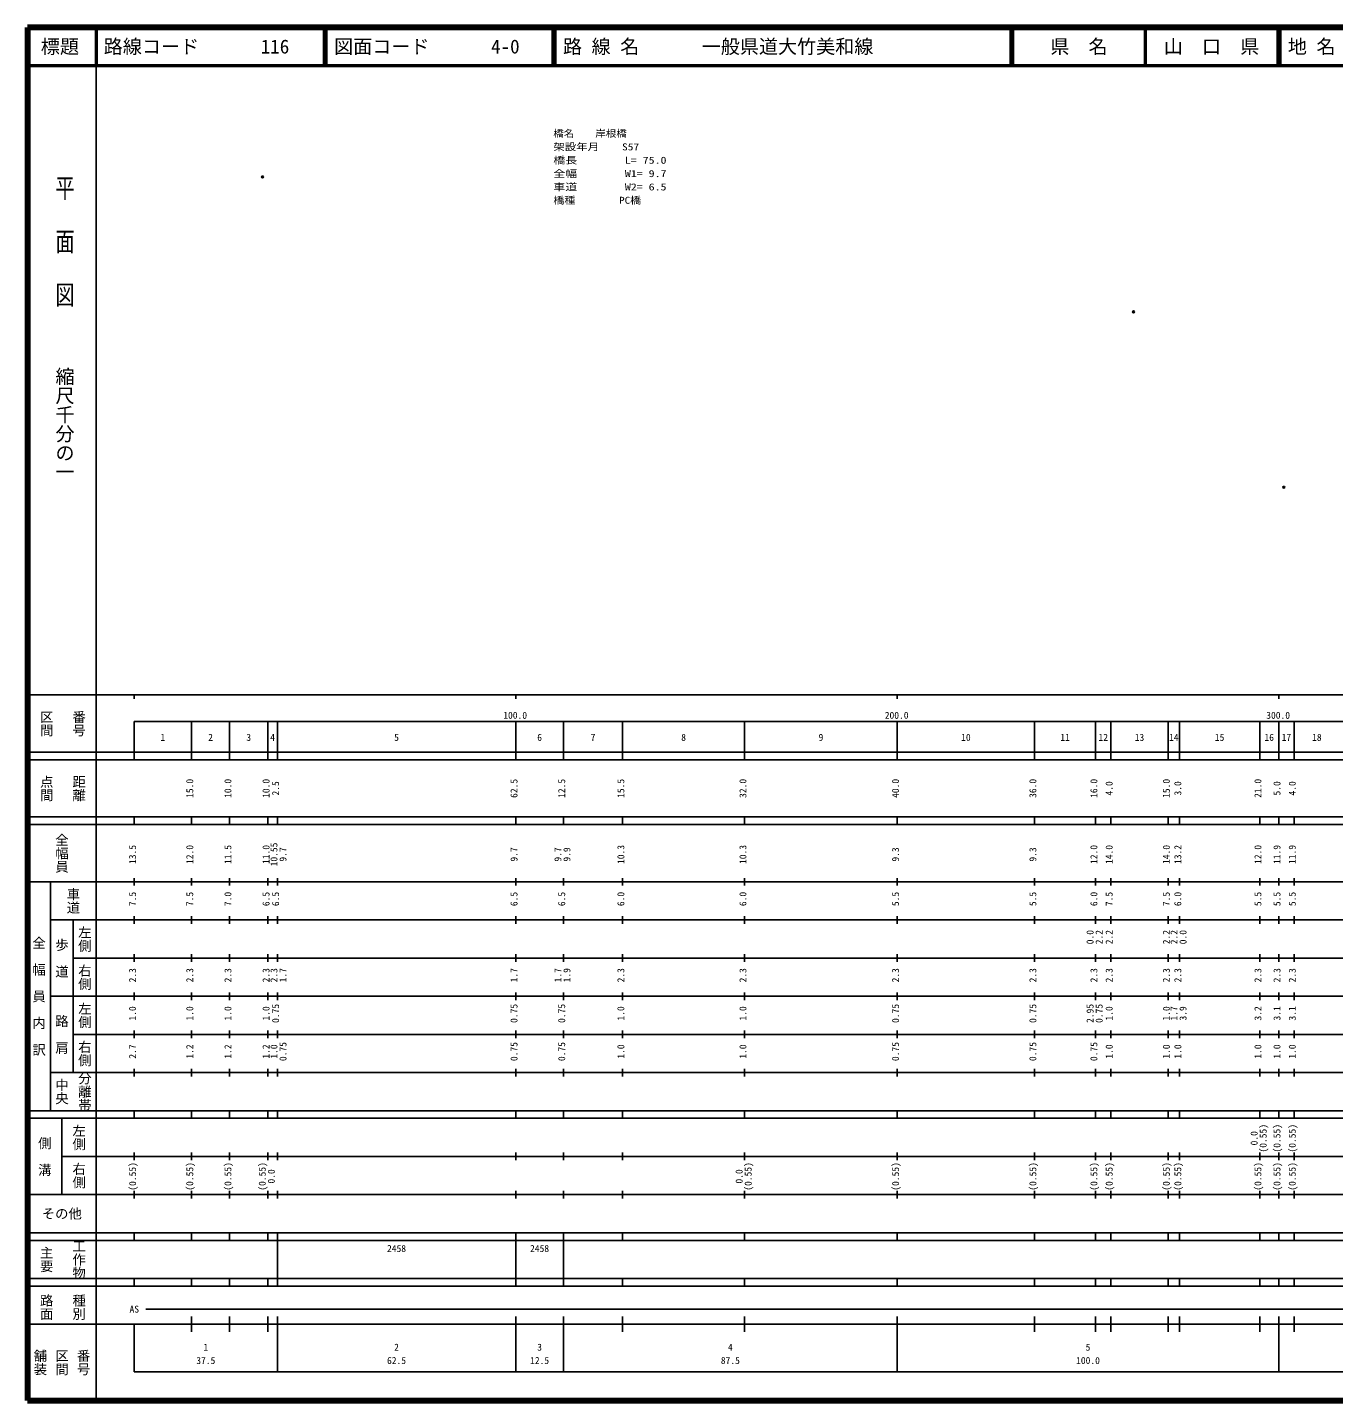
# Model space of a CAD drawing. Units: millimetres on the paper. Extents: x 40 to 680, y 20 to 380.
# Drawn here: x 40 to 382.4, y 20 to 380 of the extents above; entities that cross this region are included whole.
import ezdxf
from ezdxf.enums import TextEntityAlignment as Align

# ---------------------------------------------------------------- set-up
doc = ezdxf.new("R2010")
doc.units = ezdxf.units.MM
doc.header["$PDMODE"] = 32
doc.header["$PDSIZE"] = 0.5
for name, color, linetype in [('M-OTRS', 6, 'Continuous'), ('M-STR-HTXT', 7, 'Continuous'), ('M-TTL-TXT', 7, 'Continuous')]:
    doc.layers.add(name, color=color, linetype=linetype)
for name, color, linetype, lineweight in [('M-TTL', 2, 'Continuous', 140), ('M-TTL-BAND', 7, 'Continuous', 25), ('M-TTL-LINE', 7, 'Continuous', 50)]:
    doc.layers.add(name, color=color, linetype=linetype, lineweight=lineweight)
doc.styles.add('@ＭＳ ゴシック', font='')
doc.styles.add('ＭＳ ゴシック', font='')
doc.styles.get('@ＭＳ ゴシック').set_extended_font_data('@MS Gothic')
doc.styles.get('ＭＳ ゴシック').set_extended_font_data('MS Gothic')

msp = doc.modelspace()

# ---------------------------------------------------------------- linework, layer by layer
at = {"layer": 'M-OTRS'}
for p in [(101.639, 340.801), (329.943, 305.43), (369.311, 259.44)]:
    msp.add_point(p, dxfattribs=at)
at = {"layer": 'M-TTL'}
for p, q in [((40, 380), (40, 20)), ((680, 380), (40, 380)), ((40, 20), (680, 20))]:
    msp.add_line(p, q, dxfattribs=at)
at = {"layer": 'M-TTL-BAND'}
for p, q in [((58, 370), (58, 20)), ((40, 205), (579, 205)), ((68, 205), (68, 204)), ((168, 205), (168, 204)), ((268, 205), (268, 204)), ((368, 205), (368, 204)), ((68, 198), (579, 198)), ((68, 198), (68, 188)), ((83, 188), (83, 198)), ((93, 188), (93, 198)), ((103, 188), (103, 198)), ((105.5, 188), (105.5, 198)), ((168, 188), (168, 198)), ((180.5, 188), (180.5, 198)), ((196, 188), (196, 198)), ((228, 188), (228, 198)), ((268, 188), (268, 198)), ((304, 188), (304, 198)), ((320, 188), (320, 198)), ((324, 188), (324, 198)), ((339, 188), (339, 198)), ((342, 188), (342, 198)), ((363, 188), (363, 198)), ((368, 188), (368, 198)), ((372, 188), (372, 198)), ((40, 190), (579, 190)), ((40, 188), (579, 188)), ((40, 173), (579, 173)), ((68, 171), (68, 173)), ((83, 171), (83, 173)), ((93, 171), (93, 173)), ((103, 171), (103, 173)), ((105.5, 171), (105.5, 173)), ((168, 171), (168, 173)), ((180.5, 171), (180.5, 173)), ((196, 171), (196, 173)), ((228, 171), (228, 173)), ((268, 171), (268, 173)), ((304, 171), (304, 173)), ((320, 171), (320, 173)), ((324, 171), (324, 173)), ((339, 171), (339, 173)), ((342, 171), (342, 173)), ((363, 171), (363, 173)), ((368, 171), (368, 173)), ((372, 171), (372, 173)), ((40, 171), (579, 171)), ((40, 156), (579, 156)), ((46, 96), (46, 156)), ((68, 155), (68, 157)), ((83, 155), (83, 157)), ((93, 155), (93, 157)), ((103, 155), (103, 157)), ((105.5, 155), (105.5, 157)), ((168, 155), (168, 157)), ((180.5, 155), (180.5, 157)), ((196, 155), (196, 157)), ((228, 155), (228, 157)), ((268, 155), (268, 157)), ((304, 155), (304, 157)), ((320, 155), (320, 157)), ((324, 155), (324, 157)), ((339, 155), (339, 157)), ((342, 155), (342, 157)), ((363, 155), (363, 157)), ((368, 155), (368, 157)), ((372, 155), (372, 157)), ((46, 146), (579, 146)), ((52, 146), (52, 106)), ((68, 145), (68, 147)), ((83, 145), (83, 147)), ((93, 145), (93, 147)), ((103, 145), (103, 147)), ((105.5, 145), (105.5, 147)), ((168, 145), (168, 147)), ((180.5, 145), (180.5, 147)), ((196, 145), (196, 147)), ((228, 145), (228, 147)), ((268, 145), (268, 147)), ((304, 145), (304, 147)), ((320, 145), (320, 147)), ((324, 145), (324, 147)), ((339, 145), (339, 147)), ((342, 145), (342, 147)), ((363, 145), (363, 147)), ((368, 145), (368, 147)), ((372, 145), (372, 147)), ((68, 135), (68, 137)), ((83, 135), (83, 137)), ((93, 135), (93, 137)), ((103, 135), (103, 137)), ((105.5, 135), (105.5, 137)), ((168, 135), (168, 137)), ((180.5, 135), (180.5, 137)), ((196, 135), (196, 137)), ((228, 135), (228, 137)), ((268, 135), (268, 137)), ((304, 135), (304, 137)), ((320, 135), (320, 137)), ((324, 135), (324, 137)), ((339, 135), (339, 137)), ((342, 135), (342, 137)), ((363, 135), (363, 137)), ((368, 135), (368, 137)), ((372, 135), (372, 137)), ((52, 136), (579, 136)), ((46, 126), (579, 126)), ((68, 125), (68, 127)), ((83, 125), (83, 127)), ((93, 125), (93, 127)), ((103, 125), (103, 127)), ((105.5, 125), (105.5, 127)), ((168, 125), (168, 127)), ((180.5, 125), (180.5, 127)), ((196, 125), (196, 127)), ((228, 125), (228, 127)), ((268, 125), (268, 127)), ((304, 125), (304, 127)), ((320, 125), (320, 127)), ((324, 125), (324, 127)), ((339, 125), (339, 127)), ((342, 125), (342, 127)), ((363, 125), (363, 127)), ((368, 125), (368, 127)), ((372, 125), (372, 127)), ((52, 116), (579, 116)), ((68, 115), (68, 117)), ((83, 115), (83, 117)), ((93, 115), (93, 117)), ((103, 115), (103, 117)), ((105.5, 115), (105.5, 117)), ((168, 115), (168, 117)), ((180.5, 115), (180.5, 117)), ((196, 115), (196, 117)), ((228, 115), (228, 117)), ((268, 115), (268, 117)), ((304, 115), (304, 117)), ((320, 115), (320, 117)), ((324, 115), (324, 117)), ((339, 115), (339, 117)), ((342, 115), (342, 117)), ((363, 115), (363, 117)), ((368, 115), (368, 117)), ((372, 115), (372, 117)), ((46, 106), (579, 106)), ((68, 105), (68, 107)), ((83, 105), (83, 107)), ((93, 105), (93, 107)), ((103, 105), (103, 107)), ((105.5, 105), (105.5, 107)), ((168, 105), (168, 107)), ((180.5, 105), (180.5, 107)), ((196, 105), (196, 107)), ((228, 105), (228, 107)), ((268, 105), (268, 107)), ((304, 105), (304, 107)), ((320, 105), (320, 107)), ((324, 105), (324, 107)), ((339, 105), (339, 107)), ((342, 105), (342, 107)), ((363, 105), (363, 107)), ((368, 105), (368, 107)), ((372, 105), (372, 107)), ((40, 96), (579, 96)), ((40, 94), (579, 94)), ((49, 94), (49, 74)), ((68, 94), (68, 96)), ((83, 94), (83, 96)), ((93, 94), (93, 96)), ((103, 94), (103, 96)), ((105.5, 94), (105.5, 96)), ((168, 94), (168, 96)), ((180.5, 94), (180.5, 96)), ((196, 94), (196, 96)), ((228, 94), (228, 96)), ((268, 94), (268, 96)), ((304, 94), (304, 96)), ((320, 94), (320, 96)), ((324, 94), (324, 96)), ((339, 94), (339, 96)), ((342, 94), (342, 96)), ((363, 94), (363, 96)), ((368, 94), (368, 96)), ((372, 94), (372, 96)), ((49, 84), (579, 84)), ((68, 83), (68, 85)), ((83, 83), (83, 85)), ((93, 83), (93, 85)), ((103, 83), (103, 85)), ((105.5, 83), (105.5, 85)), ((168, 83), (168, 85)), ((180.5, 83), (180.5, 85)), ((196, 83), (196, 85)), ((228, 83), (228, 85)), ((268, 83), (268, 85)), ((304, 83), (304, 85)), ((320, 83), (320, 85)), ((324, 83), (324, 85)), ((339, 83), (339, 85)), ((342, 83), (342, 85)), ((363, 83), (363, 85)), ((368, 83), (368, 85)), ((372, 83), (372, 85)), ((40, 74), (579, 74)), ((68, 73), (68, 75)), ((83, 73), (83, 75)), ((93, 73), (93, 75)), ((103, 73), (103, 75)), ((105.5, 73), (105.5, 75)), ((168, 73), (168, 75)), ((180.5, 73), (180.5, 75)), ((196, 73), (196, 75)), ((228, 73), (228, 75)), ((268, 73), (268, 75)), ((304, 73), (304, 75)), ((320, 73), (320, 75)), ((324, 73), (324, 75)), ((339, 73), (339, 75)), ((342, 73), (342, 75)), ((363, 73), (363, 75)), ((368, 73), (368, 75)), ((372, 73), (372, 75)), ((40, 64), (579, 64)), ((40, 62), (579, 62)), ((68, 62), (68, 64)), ((83, 62), (83, 64)), ((93, 62), (93, 64)), ((103, 62), (103, 64)), ((105.5, 62), (105.5, 64)), ((105.5, 52), (105.5, 62)), ((168, 62), (168, 64)), ((168, 52), (168, 62)), ((168, 52), (168, 62)), ((180.5, 62), (180.5, 64)), ((180.5, 52), (180.5, 62)), ((196, 62), (196, 64)), ((228, 62), (228, 64)), ((268, 62), (268, 64)), ((304, 62), (304, 64)), ((320, 62), (320, 64)), ((324, 62), (324, 64)), ((339, 62), (339, 64)), ((342, 62), (342, 64)), ((363, 62), (363, 64)), ((368, 62), (368, 64)), ((372, 62), (372, 64)), ((40, 52), (579, 52)), ((68, 50), (68, 52)), ((83, 50), (83, 52)), ((93, 50), (93, 52)), ((103, 50), (103, 52)), ((105.5, 50), (105.5, 52)), ((168, 50), (168, 52)), ((180.5, 50), (180.5, 52)), ((196, 50), (196, 52)), ((228, 50), (228, 52)), ((268, 50), (268, 52)), ((304, 50), (304, 52)), ((320, 50), (320, 52)), ((324, 50), (324, 52)), ((339, 50), (339, 52)), ((342, 50), (342, 52)), ((363, 50), (363, 52)), ((368, 50), (368, 52)), ((372, 50), (372, 52)), ((40, 50), (579, 50)), ((71, 44), (565, 44)), ((40, 40), (579, 40)), ((68, 40), (68, 27.5)), ((83, 38), (83, 42)), ((93, 38), (93, 42)), ((103, 38), (103, 42)), ((105.5, 27.5), (105.5, 42)), ((168, 27.5), (168, 42)), ((180.5, 27.5), (180.5, 42)), ((196, 38), (196, 42)), ((228, 38), (228, 42)), ((268, 27.5), (268, 42)), ((304, 38), (304, 42)), ((320, 38), (320, 42)), ((324, 38), (324, 42)), ((339, 38), (339, 42)), ((342, 38), (342, 42)), ((363, 38), (363, 42)), ((368, 27.5), (368, 42)), ((372, 38), (372, 42)), ((68, 27.5), (579, 27.5))]:
    msp.add_line(p, q, dxfattribs=at)
at = {"layer": 'M-TTL-LINE'}
for p, q in [((58, 380), (58, 370)), ((117.75, 380), (117.75, 370)), ((118.25, 380), (118.25, 370)), ((177.75, 380), (177.75, 370)), ((178.25, 380), (178.25, 370)), ((297.75, 380), (297.75, 370)), ((298.25, 380), (298.25, 370)), ((333, 380), (333, 370)), ((367.75, 380), (367.75, 370)), ((368.25, 380), (368.25, 370)), ((40, 370), (680, 370))]:
    msp.add_line(p, q, dxfattribs=at)

# ---------------------------------------------------------------- texts
at = {"layer": 'M-STR-HTXT', "style": 'ＭＳ ゴシック'}
for s, width, p in [('橋名\u3000\u3000岸根橋', 1.1, (177.85, 350.722)), ('架設年月\u3000\u3000S57', 1.2, (177.85, 347.222)), ('橋長\u3000\u3000\u3000\u3000L= 75.0', 1.25, (177.85, 343.722)), ('全幅\u3000\u3000\u3000\u3000W1= 9.7', 1.25, (177.85, 340.222)), ('車道\u3000\u3000\u3000\u3000W2= 6.5', 1.25, (177.85, 336.722)), ('橋種\u3000\u3000\u3000\u3000PC橋', 1.15, (177.85, 333.222))]:
    msp.add_text(s, height=1.833, dxfattribs=dict(at, width=width)).set_placement(p, align=Align.BOTTOM_LEFT)
at = {"layer": 'M-TTL-BAND', "style": '@ＭＳ ゴシック', "width": 1.4}
msp.add_text('平  面  図', height=3.666, rotation=270, dxfattribs=at).set_placement((49.777, 306.475), align=Align.MIDDLE_RIGHT)
at = {"layer": 'M-TTL-BAND', "style": '@ＭＳ ゴシック'}
msp.add_text('縮尺千分の一', height=3.666, rotation=270, dxfattribs=at).set_placement((49.777, 261.03), align=Align.MIDDLE_RIGHT)
for s, p in [('区間', (45, 197.5)), ('番号', (53.5, 197.5)), ('点間', (45, 180.5)), ('距離', (53.5, 180.5)), ('全幅員', (49, 163.5)), ('車道', (52, 151)), ('左側', (55, 141)), ('全\u3000幅\u3000員\u3000内\u3000訳', (43, 126)), ('歩\u3000道', (49, 136)), ('右側', (55, 131)), ('左側', (55, 121)), ('路\u3000肩', (49, 116)), ('右側', (55, 111)), ('分離帯', (55, 101)), ('中央', (49, 101)), ('左側', (53.5, 89)), ('側\u3000溝', (44.5, 84)), ('右側', (53.5, 79)), ('工作物', (53.5, 57)), ('主要', (45, 57)), ('路面', (45, 44.5)), ('種別', (53.5, 44.5)), ('舗装', (43.333, 30)), ('区間', (49, 30)), ('番号', (54.667, 30))]:
    msp.add_text(s, height=2.566, rotation=270, dxfattribs=at).set_placement(p, align=Align.MIDDLE_CENTER)
at = {"layer": 'M-TTL-BAND', "style": 'ＭＳ ゴシック'}
for s, p in [('100.0', (167.844, 198.195)), ('200.0', (267.844, 198.195)), ('300.0', (367.844, 198.195)), ('1', (75.5, 192.405)), ('2', (88, 192.405)), ('3', (98, 192.405)), ('4', (104.25, 192.405)), ('5', (136.75, 192.405)), ('6', (174.25, 192.405)), ('7', (188.25, 192.405)), ('8', (212, 192.405)), ('9', (248, 192.405)), ('10', (286, 192.405)), ('11', (312, 192.405)), ('12', (322, 192.405)), ('13', (331.5, 192.405)), ('14', (340.5, 192.405)), ('15', (352.5, 192.405)), ('16', (365.5, 192.405)), ('17', (370, 192.405)), ('18', (378, 192.405)), ('AS', (68, 42.5)), ('1', (86.75, 32.523)), ('2', (136.75, 32.523)), ('3', (174.25, 32.523)), ('4', (224.25, 32.523)), ('5', (318, 32.523)), ('37.5', (86.75, 29.033)), ('62.5', (136.75, 29.033)), ('12.5', (174.25, 29.033)), ('87.5', (224.25, 29.033)), ('100.0', (318, 29.033))]:
    msp.add_text(s, height=1.833, dxfattribs=at).set_placement(p, align=Align.BOTTOM_CENTER)
for s, p in [('15.0', (84, 180.5)), ('10.0', (94, 180.5)), ('10.0', (104, 180.5)), ('2.5', (106.5, 180.5)), ('62.5', (169, 180.5)), ('12.5', (181.5, 180.5)), ('15.5', (197, 180.5)), ('32.0', (229, 180.5)), ('40.0', (269, 180.5)), ('36.0', (305, 180.5)), ('16.0', (321, 180.5)), ('4.0', (325, 180.5)), ('15.0', (340, 180.5)), ('3.0', (343, 180.5)), ('21.0', (364, 180.5)), ('5.0', (369, 180.5)), ('4.0', (373, 180.5)), ('10.55', (106.069, 163.174)), ('13.5', (69, 163.174)), ('12.0', (84, 163.174)), ('11.5', (94, 163.174)), ('11.0', (104, 163.174)), ('9.7', (108.439, 163.174)), ('9.7', (169, 163.174)), ('9.7', (180.5, 163.174)), ('9.9', (182.87, 163.174)), ('10.3', (197, 163.174)), ('10.3', (229, 163.174)), ('9.3', (269, 163.174)), ('9.3', (305, 163.174)), ('12.0', (321, 163.174)), ('14.0', (325, 163.174)), ('14.0', (340, 163.174)), ('13.2', (343, 163.174)), ('12.0', (364, 163.174)), ('11.9', (369, 163.174)), ('11.9', (373, 163.174)), ('7.5', (69, 151.5)), ('7.5', (84, 151.5)), ('7.0', (94, 151.5)), ('6.5', (104, 151.5)), ('6.5', (106.5, 151.5)), ('6.5', (169, 151.5)), ('6.5', (181.5, 151.5)), ('6.0', (197, 151.5)), ('6.0', (229, 151.5)), ('5.5', (269, 151.5)), ('5.5', (305, 151.5)), ('6.0', (321, 151.5)), ('7.5', (325, 151.5)), ('7.5', (340, 151.5)), ('6.0', (343, 151.5)), ('5.5', (364, 151.5)), ('5.5', (369, 151.5)), ('5.5', (373, 151.5)), ('0.0', (320, 141.5)), ('2.2', (322.37, 141.5)), ('2.2', (325, 141.5)), ('2.2', (340, 141.5)), ('2.2', (342, 141.5)), ('0.0', (344.37, 141.5)), ('2.3', (69, 131.5)), ('2.3', (84, 131.5)), ('2.3', (94, 131.5)), ('2.3', (104, 131.5)), ('2.3', (106.069, 131.5)), ('1.7', (108.439, 131.5)), ('1.7', (169, 131.5)), ('1.7', (180.5, 131.5)), ('1.9', (182.87, 131.5)), ('2.3', (197, 131.5)), ('2.3', (229, 131.5)), ('2.3', (269, 131.5)), ('2.3', (305, 131.5)), ('2.3', (321, 131.5)), ('2.3', (325, 131.5)), ('2.3', (340, 131.5)), ('2.3', (343, 131.5)), ('2.3', (364, 131.5)), ('2.3', (369, 131.5)), ('2.3', (373, 131.5)), ('1.0', (69, 121.5)), ('1.0', (84, 121.5)), ('1.0', (94, 121.5)), ('1.0', (104, 121.5)), ('0.75', (106.5, 121.5)), ('0.75', (169, 121.5)), ('0.75', (181.5, 121.5)), ('1.0', (197, 121.5)), ('1.0', (229, 121.5)), ('0.75', (269, 121.5)), ('0.75', (305, 121.5)), ('2.95', (320, 121.5)), ('0.75', (322.37, 121.5)), ('1.0', (325, 121.5)), ('1.0', (340, 121.5)), ('1.7', (342, 121.5)), ('3.9', (344.37, 121.5)), ('3.2', (364, 121.5)), ('3.1', (369, 121.5)), ('3.1', (373, 121.5)), ('2.7', (69, 111.5)), ('1.2', (84, 111.5)), ('1.2', (94, 111.5)), ('1.2', (104, 111.5)), ('1.0', (106.069, 111.5)), ('0.75', (108.439, 111.5)), ('0.75', (169, 111.5)), ('0.75', (181.5, 111.5)), ('1.0', (197, 111.5)), ('1.0', (229, 111.5)), ('0.75', (269, 111.5)), ('0.75', (305, 111.5)), ('0.75', (321, 111.5)), ('1.0', (325, 111.5)), ('1.0', (340, 111.5)), ('1.0', (343, 111.5)), ('1.0', (364, 111.5)), ('1.0', (369, 111.5)), ('1.0', (373, 111.5)), ('0.0', (363, 88.764)), ('(0.55)', (365.37, 88.764)), ('(0.55)', (369, 88.764)), ('(0.55)', (373, 88.764)), ('(0.55)', (69, 78.764)), ('(0.55)', (84, 78.764)), ('(0.55)', (94, 78.764)), ('(0.55)', (103, 78.764)), ('0.0', (105.37, 78.764)), ('0.0', (228, 78.764)), ('(0.55)', (230.37, 78.764)), ('(0.55)', (269, 78.764)), ('(0.55)', (305, 78.764)), ('(0.55)', (321, 78.764)), ('(0.55)', (325, 78.764)), ('(0.55)', (340, 78.764)), ('(0.55)', (343, 78.764)), ('(0.55)', (364, 78.764)), ('(0.55)', (369, 78.764)), ('(0.55)', (373, 78.764))]:
    msp.add_text(s, height=1.833, rotation=90, dxfattribs=at).set_placement(p, align=Align.BOTTOM_CENTER)
msp.add_text('その他', height=2.566, dxfattribs=at).set_placement((49, 69), align=Align.MIDDLE_CENTER)
for p in [(134.25, 58.405), (171.75, 58.405)]:
    msp.add_text('2458', height=1.833, dxfattribs=at).set_placement(p, align=Align.BOTTOM_LEFT)
at = {"layer": 'M-TTL-TXT', "style": 'ＭＳ ゴシック'}
for s, p in [('標題', (48.5, 375)), ('県\u3000名', (315.625, 375)), ('山\u3000口\u3000県', (350.375, 375))]:
    msp.add_text(s, height=3.666, dxfattribs=at).set_placement(p, align=Align.MIDDLE_CENTER)
for s, p in [('路線コード', (60, 375)), ('116', (101.142, 375)), ('図面コード', (120.38, 375)), ('4-0', (161.521, 375)), ('路 線 名', (180.38, 375)), ('一般県道大竹美和線', (216.734, 375)), ('地 名', (370.38, 375))]:
    msp.add_text(s, height=3.666, dxfattribs=at).set_placement(p, align=Align.MIDDLE_LEFT)

doc.saveas('drawing.dxf')
